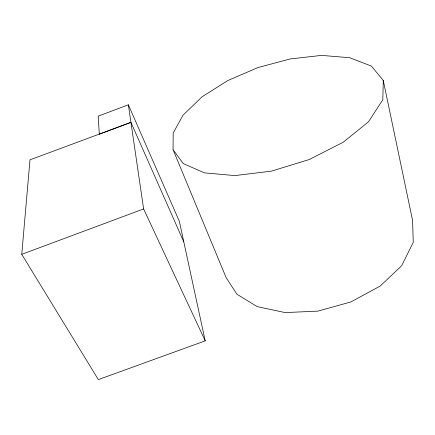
<?xml version="1.0" encoding="UTF-8"?>
<svg xmlns="http://www.w3.org/2000/svg" width="435" height="435" viewBox="0 0 435 435"><rect width="100%" height="100%" fill="white"/><g stroke="black" fill="none" stroke-linecap="round" stroke-linejoin="round"><path stroke-width="0.65" d="M173.059 149.689L173.19 132.98L183.004 115.226L201.998 96.842L227.777 80.573L257.873 67.588L290.123 58.948L321.541 55.397L349.696 57.719L371.425 66.104L383.273 80.486L412.603 220.529L413.25 242.382L401.619 265.758L380.201 286.056L350.914 301.939L317.833 311.139L285.153 312.58L257.275 306.642L236.944 294.256L226.075 277.514L173.059 149.689L183.32 163.642L204.526 172.869L234.889 175.588L271.445 171.134L309.198 159.553L343.161 142.261L368.467 121.827L382.816 99.762L383.273 80.486M21.75 254.323L29.993 159.835L130.93 122.349L128.368 104.797L98.19 116.167L99.316 134.214L130.93 122.349L183.804 241.925L205.211 340.855L98.343 379.603L21.75 254.323L143.626 208.947L130.93 122.349M143.626 208.947L205.211 340.855M128.368 104.797L179.35 221.301L183.804 241.925"/></g></svg>
